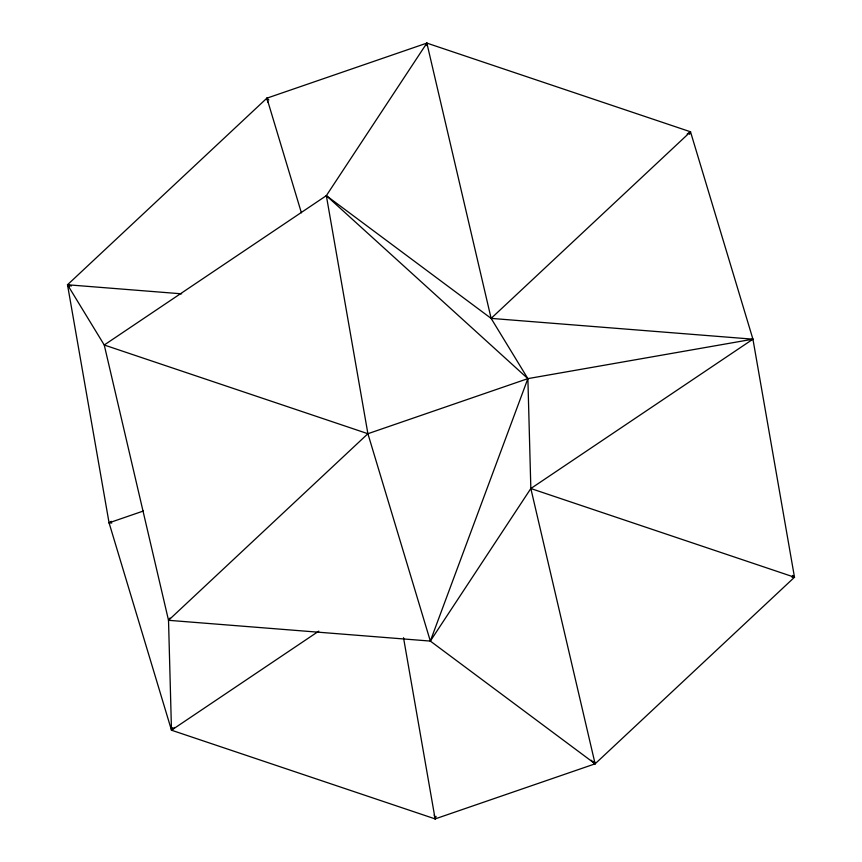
<?xml version="1.0" encoding="UTF-8"?>
<svg xmlns="http://www.w3.org/2000/svg" width="862" height="862" viewBox="0 0 862 862"><rect width="100%" height="100%" fill="white"/><g stroke="black" fill="none" stroke-linecap="round" stroke-linejoin="round"><path stroke-width="1.29" d="M172.422 727.679L171.484 730.2L435.138 818.9L595.114 763.829L794.495 577.238L752.935 339.175L690.516 131.8L426.862 43.1L266.886 98.171L67.505 284.762L109.065 522.825L171.484 730.2L318.811 631.124M425.925 45.621L426.862 43.1L491.124 318.39L527.878 378.633L530.841 488.528L595.114 763.829L430.332 641.08L168.521 620.306L104.248 345.005L67.505 284.762L181.623 293.823M430.332 641.08L527.878 378.633L752.935 339.175L530.841 488.528L430.332 641.08L367.902 433.715L326.342 195.652L426.862 43.1L427.326 45.74M434.222 814.967L435.138 818.9L436.075 816.379M689.578 134.321L690.516 131.8L687.165 134.052M174.436 727.442L171.484 730.2L168.521 620.306L169.997 618.054M168.521 620.306L367.902 433.715L527.878 378.633L326.342 195.652L104.248 345.005L367.902 433.715M326.342 195.652L491.124 318.39L690.516 131.8M111.748 523.04L109.065 522.825L111.295 521.327M109.065 522.825L143.34 511.026M750.403 340.048L752.935 339.175L491.124 318.39M791.812 577.023L794.495 577.238L792.512 575.428M71.331 286.055L67.505 284.762L69.488 286.572M530.841 488.528L794.495 577.238M267.802 102.104L266.886 98.171L268.879 99.981M591.138 760.219L595.114 763.829L594.338 761.243M266.886 98.171L301.398 212.806M403.513 637.708L435.138 818.9"/></g></svg>
